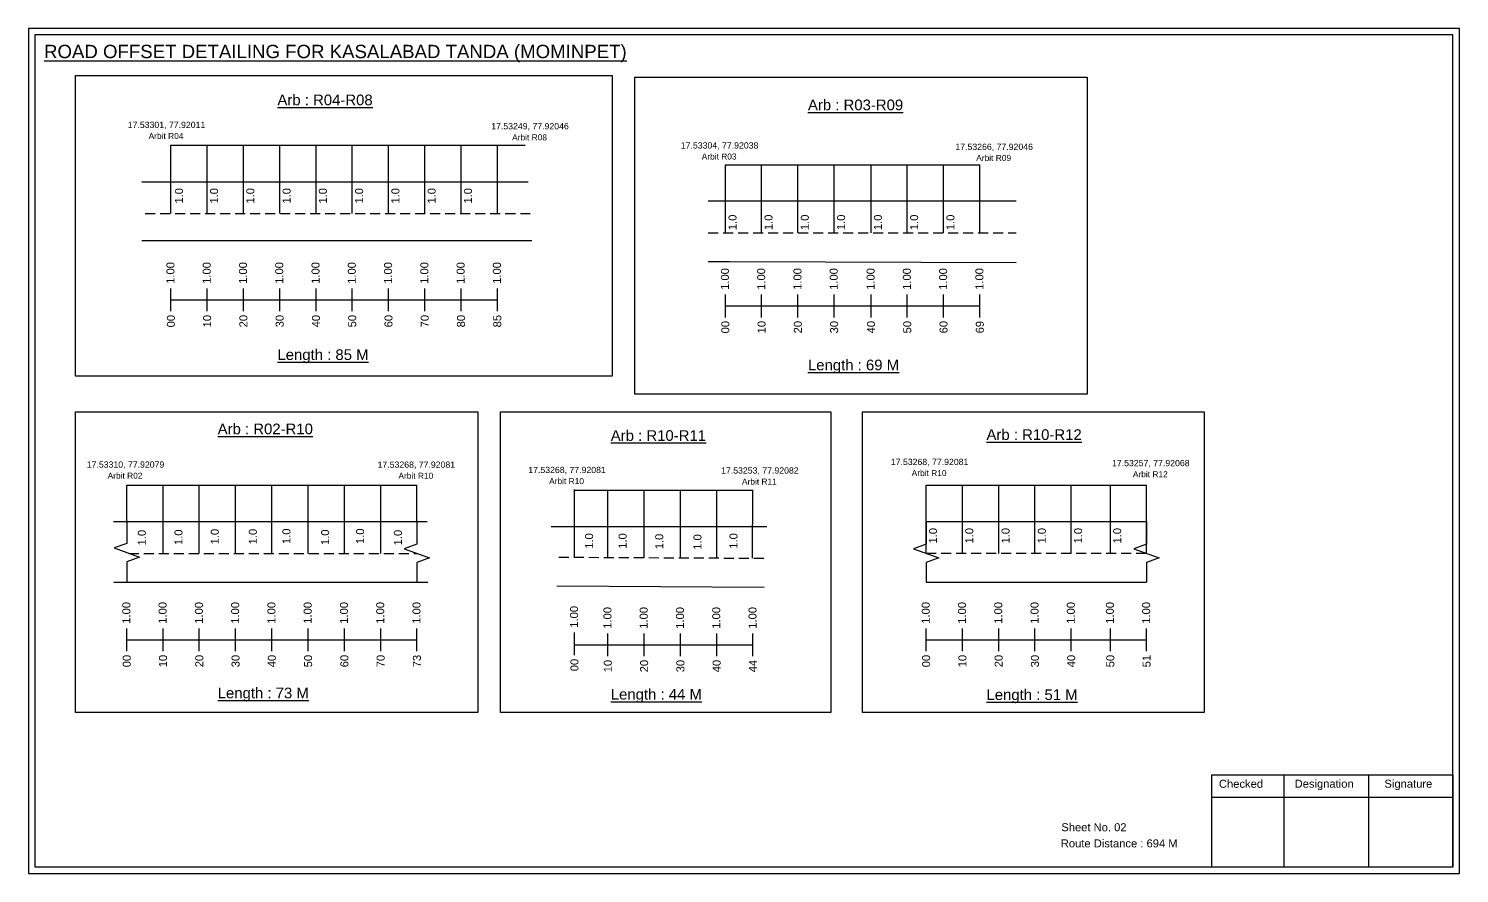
# Model space of a CAD drawing. Header units: inches. Extents: x 354 to 4445, y 133 to 657.
# Drawn here: x 3908 to 4445, y 263 to 580 of the extents above; entities that cross this region are included whole.
import ezdxf

# ---------------------------------------------------------------- set-up
doc = ezdxf.new("R2010")
doc.units = ezdxf.units.IN
doc.header["$MEASUREMENT"] = 0
doc.linetypes.add('DASHED2', pattern=[0.375, 0.25, -0.125])
doc.layers.add('PDF_Geometry', color=7, linetype='Continuous')
doc.layers.add('PDF_Text', color=5, linetype='Continuous')
doc.styles.add('PDF Arial', font='arial.ttf')
doc.styles.get("Standard").update_dxf_attribs({"font": 'arial.ttf'})

msp = doc.modelspace()

# ---------------------------------------------------------------- linework, layer by layer
at = {"color": 5}
for p, q in [((3961.55, 536.16), (4094.32, 536.16)), ((4169.45, 528.89), (4264.86, 528.89)), ((3945, 408.72), (4053.8, 408.72)), ((4244.74, 408.72), (4327.39, 408.72)), ((4112.88, 406.84), (4179.8, 406.84))]:
    msp.add_line(p, q, dxfattribs=at)
for p, q in [((3961.55, 510.62), (3961.55, 536.16)), ((3975.15, 510.62), (3975.15, 536.16)), ((3988.75, 510.62), (3988.75, 536.16)), ((4002.35, 510.62), (4002.35, 536.16)), ((4015.95, 510.62), (4015.95, 536.16)), ((4029.55, 510.62), (4029.55, 536.16)), ((4043.15, 510.62), (4043.15, 536.16)), ((4056.75, 510.62), (4056.75, 536.16)), ((4070.35, 510.62), (4070.35, 536.16)), ((4083.95, 510.62), (4083.95, 536.16)), ((4169.45, 503.35), (4169.45, 528.89)), ((4183.05, 503.35), (4183.05, 528.89)), ((4196.65, 503.35), (4196.65, 528.89)), ((4210.25, 503.35), (4210.25, 528.89)), ((4224.06, 503.35), (4224.06, 528.89)), ((4237.66, 503.35), (4237.66, 528.89)), ((4251.26, 503.35), (4251.26, 528.89)), ((4264.86, 503.35), (4264.86, 528.89)), ((3950.67, 522.51), (4095.45, 522.51)), ((4278.46, 515.24), (4163.04, 515.24)), ((4096.87, 500.32), (3950.67, 500.32)), ((4163.04, 492.55), (4171.1, 492.55)), ((4171.1, 492.55), (4278.46, 492.26)), ((3945, 395.07), (3945, 408.72)), ((3958.6, 383.18), (3958.6, 408.72)), ((3972.2, 383.18), (3972.2, 408.72)), ((3985.8, 383.18), (3985.8, 408.72)), ((3999.4, 383.18), (3999.4, 408.72)), ((4013, 383.18), (4013, 408.72)), ((4026.6, 383.18), (4026.6, 408.72)), ((4040.2, 383.18), (4040.2, 408.72)), ((4053.8, 395.07), (4053.8, 408.72)), ((4244.74, 383.18), (4244.74, 408.72)), ((4258.34, 383.18), (4258.34, 408.72)), ((4271.94, 383.18), (4271.94, 408.72)), ((4285.54, 383.18), (4285.54, 408.72)), ((4299.14, 383.18), (4299.14, 408.72)), ((4313.79, 383.19), (4313.79, 408.72)), ((4327.39, 383.19), (4327.39, 408.72)), ((4112.88, 381.61), (4112.88, 407.14)), ((4125.4, 381.56), (4125.4, 406.84)), ((4139, 381.5), (4139, 406.84)), ((4152.6, 381.56), (4152.6, 406.84)), ((4166.2, 381.31), (4166.2, 406.84)), ((4179.57, 381.34), (4179.8, 406.84)), ((3940.01, 395.07), (4057.62, 395.12)), ((4185.05, 393.17), (4104.09, 393.17)), ((4244.74, 395.07), (4327.39, 395.07)), ((3940.15, 372.38), (4057.93, 372.38)), ((4106.3, 370.97), (4184.03, 370.53)), ((4244.74, 372.38), (4327.39, 372.38))]:
    msp.add_line(p, q)
at = {"linetype": 'DASHED2', "ltscale": 15}
for p, q in [((3951.94, 510.62), (4096.3, 510.62)), ((4163.04, 503.35), (4278.46, 503.35)), ((3945.76, 383.18), (4053.8, 383.18)), ((4107.02, 381.75), (4185.3, 381.34)), ((4244.74, 383.19), (4327.39, 383.19))]:
    msp.add_line(p, q, dxfattribs=at)
at = {"color": 217, "true_color": 0x93278f}
for p, q in [((3961.55, 473.92), (3961.55, 482.48)), ((3961.55, 478.19), (4083.95, 478.22)), ((3975.15, 473.92), (3975.15, 482.48)), ((3988.75, 473.92), (3988.75, 482.48)), ((4002.35, 473.92), (4002.35, 482.48)), ((4015.95, 473.92), (4015.95, 482.48)), ((4029.55, 473.92), (4029.55, 482.48)), ((4043.15, 473.92), (4043.15, 482.48)), ((4056.75, 473.92), (4056.75, 482.48)), ((4070.35, 473.92), (4070.35, 482.48)), ((4083.95, 473.92), (4083.95, 482.48)), ((4169.45, 471.66), (4169.45, 480.22)), ((4183.05, 471.66), (4183.05, 480.22)), ((4196.65, 471.66), (4196.65, 480.22)), ((4210.25, 471.66), (4210.25, 480.22)), ((4224.06, 471.66), (4224.06, 480.22)), ((4237.66, 471.66), (4237.66, 480.22)), ((4251.26, 471.66), (4251.26, 480.22)), ((4264.86, 471.66), (4264.86, 480.22)), ((4169.45, 475.93), (4264.86, 475.99)), ((3945, 346.48), (3945, 355.04)), ((3958.6, 346.48), (3958.6, 355.04)), ((3972.2, 346.48), (3972.2, 355.04)), ((3985.8, 346.48), (3985.8, 355.04)), ((3999.4, 346.48), (3999.4, 355.04)), ((4013, 346.48), (4013, 355.04)), ((4026.6, 346.48), (4026.6, 355.04)), ((4040.2, 346.48), (4040.2, 355.04)), ((4053.8, 346.48), (4053.8, 355.04)), ((4244.74, 346.48), (4244.74, 355.04)), ((4258.34, 346.48), (4258.34, 355.04)), ((4271.94, 346.48), (4271.94, 355.04)), ((4285.54, 346.48), (4285.54, 355.04)), ((4299.14, 346.48), (4299.14, 355.04)), ((4313.79, 346.49), (4313.79, 355.05)), ((4327.39, 346.49), (4327.39, 355.05)), ((3945, 350.75), (4053.8, 350.75)), ((4112.88, 344.99), (4112.88, 353.55)), ((4112.88, 348.88), (4179.8, 348.89)), ((4125.4, 344.61), (4125.4, 353.17)), ((4139, 344.61), (4139, 353.17)), ((4152.6, 344.61), (4152.6, 353.17)), ((4166.2, 344.61), (4166.2, 353.17)), ((4179.8, 344.61), (4179.8, 353.17)), ((4244.74, 350.75), (4327.39, 350.76))]:
    msp.add_line(p, q, dxfattribs=at)
for points in [[(3925.77, 562.28), (4127.01, 562.28), (4127.01, 449.6), (3925.77, 449.6)], [(4135.52, 561.72), (4305.14, 561.72), (4305.14, 442.9), (4135.52, 442.9)], [(3925.77, 436.2), (4076.63, 436.2), (4076.63, 323.52), (3925.77, 323.52)], [(4085.17, 436.2), (4208.98, 436.2), (4208.98, 323.52), (4085.17, 323.52)], [(4220.87, 436.2), (4348.97, 436.2), (4348.97, 323.52), (4220.87, 323.52)]]:
    msp.add_lwpolyline(points, close=True)
at = {"linetype": 'Continuous'}
for points in [[(3944.98, 395.35), (3944.98, 386.92), (3940.24, 385.19), (3949.73, 381.74), (3944.98, 380.01), (3944.98, 372.67)], [(4053.8, 395.07), (4053.8, 386.64), (4049.06, 384.91), (4058.54, 381.46), (4053.8, 379.73), (4053.8, 372.38)], [(4244.74, 395.07), (4244.74, 386.64), (4239.99, 384.91), (4249.48, 381.46), (4244.74, 379.73), (4244.74, 372.38)], [(4327.39, 395.07), (4327.39, 386.64), (4322.65, 384.91), (4332.13, 381.46), (4327.39, 379.73), (4327.39, 372.38)]]:
    msp.add_lwpolyline(points, dxfattribs=at)
at = {"layer": 'PDF_Geometry'}
for points in [[(3908.19, 579.9), (3908.19, 263.19), (4444.67, 263.19), (4444.67, 579.9)], [(3910.52, 577.58), (3910.52, 265.61), (4442.25, 265.61), (4442.25, 577.58)]]:
    msp.add_lwpolyline(points, close=True, dxfattribs=at)
at = {"layer": 'PDF_Geometry', "color": 242, "true_color": 0xcc1f26}
msp.add_lwpolyline([(4442.25, 265.52), (4351.9, 265.52), (4351.9, 300.13), (4442.25, 300.13)], close=True, dxfattribs=at)
for points in [[(4378.89, 300.13), (4378.89, 265.52)], [(4410.61, 300.13), (4410.61, 265.52)], [(4351.9, 291.76), (4442.25, 291.76)]]:
    msp.add_lwpolyline(points, dxfattribs=at)

# ---------------------------------------------------------------- texts
at = {"color": 242, "true_color": 0xcd2027}
for s, height, p in [('%%UROAD OFFSET DETAILING FOR KASALABAD TANDA (MOMINPET)', 5, (3913.97, 568.83)), ('%%UArb : R04-R08', 4, (4001.49, 551.17)), ('%%UArb : R03-R09', 4, (4200.41, 549.3)), ('%%ULength : 85 M', 4, (4001.49, 455.67)), ('%%ULength : 69 M', 4, (4200.41, 451.8)), ('%%UArb : R02-R10', 4, (3979.08, 427.82)), ('%%UArb : R10-R11', 4, (4126.48, 425.35)), ('%%UArb : R10-R12', 4, (4267.35, 425.69)), ('%%ULength : 73 M', 4, (3979.08, 328.82)), ('%%ULength : 44 M', 4, (4126.48, 328.35)), ('%%ULength : 51 M', 4, (4267.35, 328.19))]:
    msp.add_text(s, height=height, dxfattribs=at).set_placement(p)
at = {"color": 5}
for s, height, p in [('17.53301, 77.92011', 2.34, (3945.35, 542.65)), ('17.53249, 77.92046', 2.34, (4081.65, 542.13)), ('Arbit R04', 2.246, (3953.18, 538.53)), ('Arbit R08', 2.246, (4089.48, 538)), ('17.53304, 77.92038', 2.34, (4152.74, 534.95)), ('17.53266, 77.92046', 2.34, (4255.69, 534.43)), ('Arbit R03', 2.246, (4160.57, 530.83)), ('Arbit R09', 2.246, (4263.51, 530.31)), ('17.53268, 77.92081', 2.34, (4231.48, 416.28)), ('17.53310, 77.92079', 2.34, (3929.99, 415.3)), ('Arbit R02', 2.246, (3937.81, 411.17)), ('17.53268, 77.92081', 2.34, (4039.03, 415.26)), ('Arbit R10', 2.246, (4046.85, 411.13)), ('17.53268, 77.92081', 2.34, (4095.54, 413.27)), ('17.53253, 77.92082', 2.34, (4167.84, 413.08)), ('Arbit R10', 2.246, (4239.3, 412.16)), ('17.53257, 77.92068', 2.34, (4314.42, 415.85)), ('Arbit R12', 2.246, (4322.24, 411.73)), ('Arbit R10', 2.246, (4103.36, 409.14)), ('Arbit R11', 2.246, (4175.66, 408.96))]:
    msp.add_text(s, height=height, dxfattribs=at).set_placement(p)
for p in [(3966.06, 514.3), (3979.22, 514.3), (3992.82, 514.3), (4006.42, 514.3), (4020.02, 514.3), (4033.62, 514.3), (4047.22, 514.3), (4060.82, 514.3), (4074.42, 514.3), (4173.62, 504.35), (4187.12, 504.35), (4200.72, 504.35), (4214.32, 504.35), (4228.13, 504.35), (4241.73, 504.35), (4255.33, 504.35), (3952.13, 386.17), (3965.88, 386.3), (3979.5, 386.55), (3993.76, 386.55), (4006.35, 386.68), (4020.87, 386.3), (4033.97, 386.68), (4048.14, 386.18), (4248.8, 386.86), (4262.4, 386.86), (4276, 386.86), (4289.6, 386.86), (4303.2, 386.86), (4317.86, 386.86), (4119.84, 384.89), (4132.41, 384.89), (4146.15, 384.7), (4160.47, 384.51), (4173.98, 384.92)]:
    msp.add_text('1.0', height=3, rotation=90).set_placement(p)
at = {"color": 217, "true_color": 0x93278f}
for s, p in [('1.00', (3962.87, 484.22)), ('1.00', (3976.47, 484.22)), ('1.00', (3990.07, 484.22)), ('1.00', (4003.67, 484.22)), ('1.00', (4017.27, 484.22)), ('1.00', (4030.87, 484.22)), ('1.00', (4044.47, 484.22)), ('1.00', (4058.07, 484.22)), ('1.00', (4071.67, 484.22)), ('1.00', (4085.27, 484.22)), ('1.00', (4170.77, 481.96)), ('1.00', (4184.37, 481.96)), ('1.00', (4197.97, 481.96)), ('1.00', (4211.57, 481.96)), ('1.00', (4225.39, 481.96)), ('1.00', (4238.99, 481.96)), ('1.00', (4252.59, 481.96)), ('1.00', (4266.19, 481.96)), ('00', (3963.02, 467.9)), ('10', (3976.62, 467.9)), ('20', (3990.22, 467.9)), ('30', (4003.82, 467.9)), ('40', (4017.42, 467.9)), ('50', (4031.02, 467.9)), ('60', (4044.62, 467.9)), ('70', (4058.22, 467.9)), ('80', (4071.82, 467.9)), ('85', (4085.42, 467.9)), ('00', (4170.92, 465.64)), ('10', (4184.52, 465.64)), ('20', (4198.12, 465.64)), ('30', (4211.72, 465.64)), ('40', (4225.54, 465.64)), ('50', (4239.14, 465.64)), ('60', (4252.74, 465.64)), ('69', (4266.34, 465.64)), ('1.00', (3946.33, 356.78)), ('1.00', (3959.93, 356.78)), ('1.00', (3973.53, 356.78)), ('1.00', (3987.13, 356.78)), ('1.00', (4000.73, 356.78)), ('1.00', (4014.33, 356.78)), ('1.00', (4027.93, 356.78)), ('1.00', (4041.53, 356.78)), ('1.00', (4055.13, 356.78)), ('1.00', (4114.2, 355.29)), ('1.00', (4126.72, 354.9)), ('1.00', (4140.32, 354.9)), ('1.00', (4153.92, 354.9)), ('1.00', (4167.52, 354.9)), ('1.00', (4181.12, 354.9)), ('1.00', (4246.06, 356.78)), ('1.00', (4259.66, 356.78)), ('1.00', (4273.26, 356.78)), ('1.00', (4286.86, 356.78)), ('1.00', (4300.46, 356.78)), ('1.00', (4315.12, 356.78)), ('1.00', (4328.72, 356.78)), ('00', (3946.48, 340.46)), ('10', (3960.08, 340.46)), ('20', (3973.68, 340.46)), ('30', (3987.28, 340.46)), ('40', (4000.88, 340.46)), ('50', (4014.48, 340.46)), ('60', (4028.08, 340.46)), ('70', (4041.68, 340.46)), ('73', (4055.28, 340.46)), ('00', (4114.35, 338.97)), ('00', (4246.21, 340.46)), ('10', (4259.81, 340.46)), ('20', (4273.41, 340.46)), ('30', (4287.01, 340.46)), ('40', (4300.61, 340.46)), ('50', (4315.27, 340.46)), ('51', (4328.87, 340.46)), ('10', (4126.87, 338.58)), ('20', (4140.47, 338.58)), ('30', (4154.07, 338.58)), ('40', (4167.67, 338.58)), ('44', (4181.27, 338.58))]:
    msp.add_text(s, height=3, rotation=90, dxfattribs=at).set_placement(p)
for s, p in [('Sheet No. 02', (4295.4, 278.99)), ('Route Distance : 694 M', (4295.22, 272.94))]:
    msp.add_text(s, height=3).set_placement(p)
at = {"layer": 'PDF_Text', "color": 7, "attachment_point": 7, "style": 'PDF Arial'}
for s, insert, char_height in [('Checked', (4354.51, 295.24), 3.001), ('Designation', (4382.89, 294.41), 3.0006), ('Signature', (4416.57, 294.41), 3.001)]:
    msp.add_mtext(s, dxfattribs=dict(at, insert=insert, char_height=char_height))

doc.saveas('drawing.dxf')
